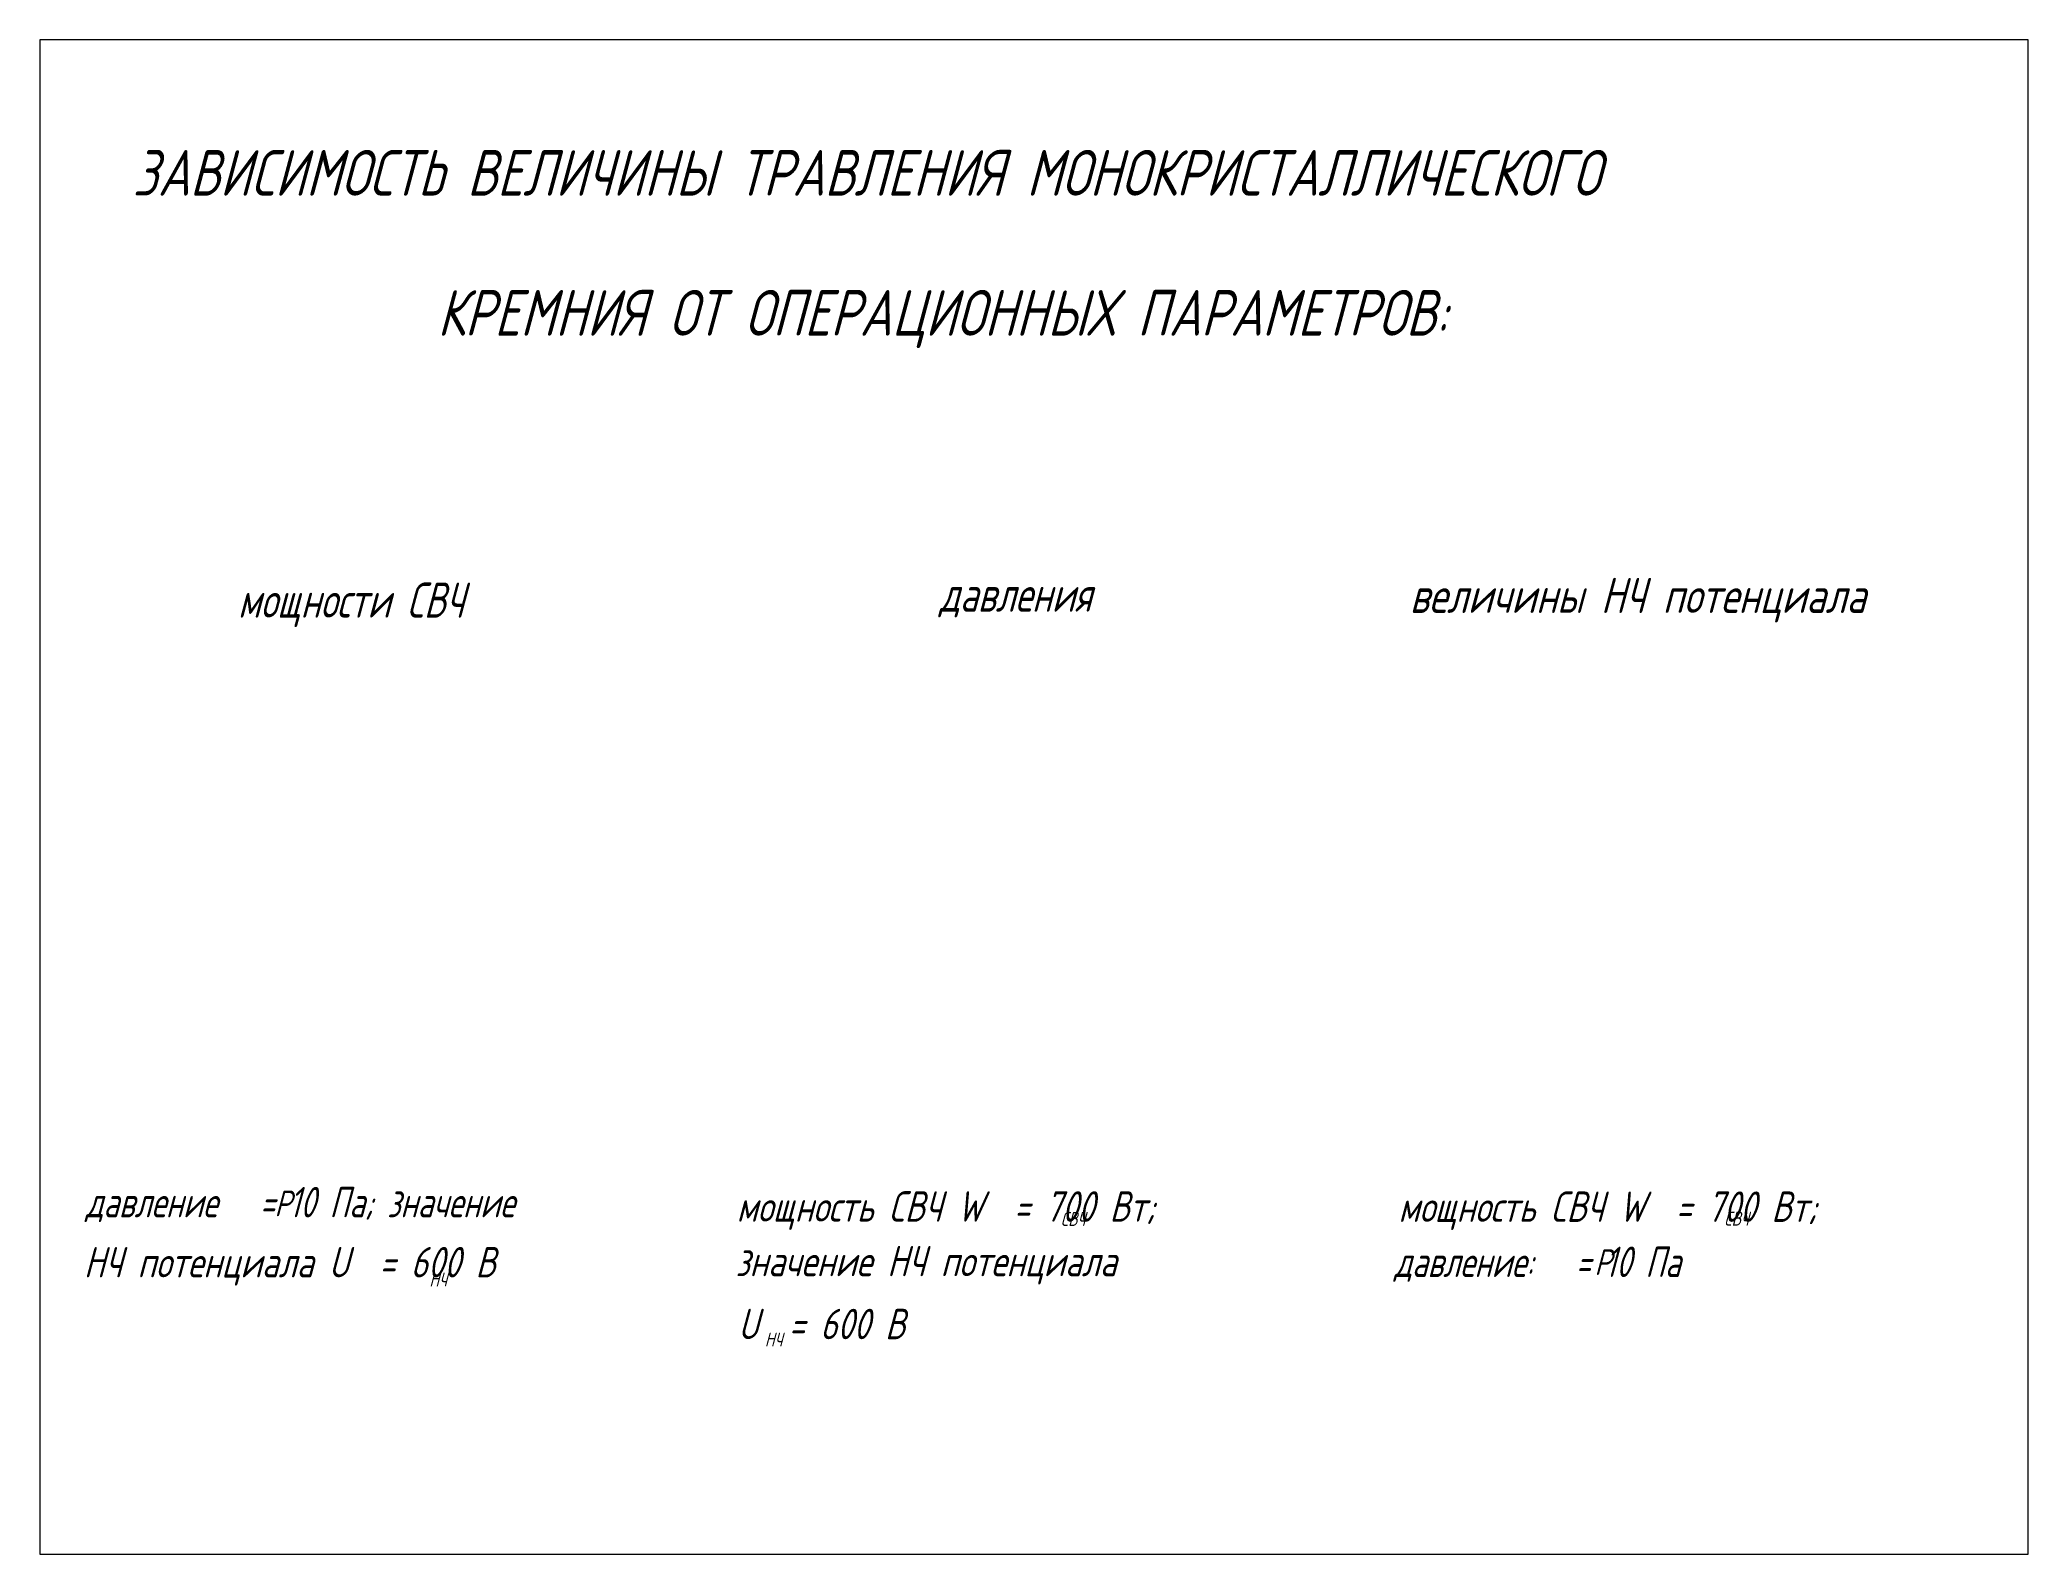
# Paper-space layout 'Layout2' of a CAD drawing. Header units: millimetres. Extents: x 27 to 240, y 20 to 183.
# The model-space entities are those that its viewports show. They can reach past a viewport. Long polylines and large blocks are cut down to what shows.
import ezdxf

# ---------------------------------------------------------------- set-up
doc = ezdxf.new("R2010")
doc.units = ezdxf.units.MM
doc.layers.add('Thick', color=7, linetype='Continuous', lineweight=70)
doc.styles.get("Standard").update_dxf_attribs({"font": 'romanc.shx', "oblique": 15})

msp = doc.modelspace()

# ---------------------------------------------------------------- texts
at = {"lineweight": 60, "oblique": 15, "width": 0.75}
for s, p in [('ЗАВИСИМОСТЬ ВЕЛИЧИНЫ ТРАВЛЕНИЯ МОНОКРИСТАЛЛИЧЕСКОГО', (34.91, 554)), ('КРЕМНИЯ ОТ ОПЕРАЦИОННЫХ ПАРАМЕТРОВ:', (165.09, 494.17))]:
    msp.add_text(s, height=19.5, dxfattribs=at).set_placement(p)
at = {"lineweight": 53, "oblique": 15}
for s, height, width, p in [('мощности СВЧ', 15, 0.7, (79.9, 373.66)), ('давления', 15, 0.7, (379.55, 376.18)), ('величины НЧ потенциала', 15, 0.75, (580.51, 375.67)), ('давление   = 10 Па; значение', 13, 0.7, (14.81, 117.36)), ('Р', 11, 0.75, (95.5, 117.8)), ('мощность СВЧ W  = 700 Вт;', 13, 0.75, (292.94, 115.52)), ('мощность СВЧ W  = 700 Вт;', 13, 0.75, (575.68, 115.42)), ('СВЧ', 6, 0.75, (431.44, 113.66)), ('СВЧ', 6, 0.75, (714.89, 113.8)), ('НЧ потенциала U  = 600 В', 13, 0.75, (14.04, 91.7)), ('значение НЧ потенциала', 13, 0.75, (292.43, 92.18)), ('давление:   = 10 Па', 13, 0.7, (573.89, 91.85)), ('Р', 11, 0.75, (659.4, 92.7)), ('НЧ', 6, 0.75, (161.67, 87.79)), ('U  = 600 В', 13, 0.75, (293.53, 65.28)), ('НЧ', 6, 0.75, (304.98, 62.15))]:
    msp.add_text(s, height=height, dxfattribs=dict(at, width=width)).set_placement(p)

psp = doc.layouts.new('Layout2')

# ---------------------------------------------------------------- viewports
at = {"layer": 'Thick'}
psp.add_viewport(center=(133.35, 101.6), size=(213.36, 162.56), view_center_point=(420, 297), view_height=647.2453, dxfattribs=at)

doc.saveas('drawing.dxf')
